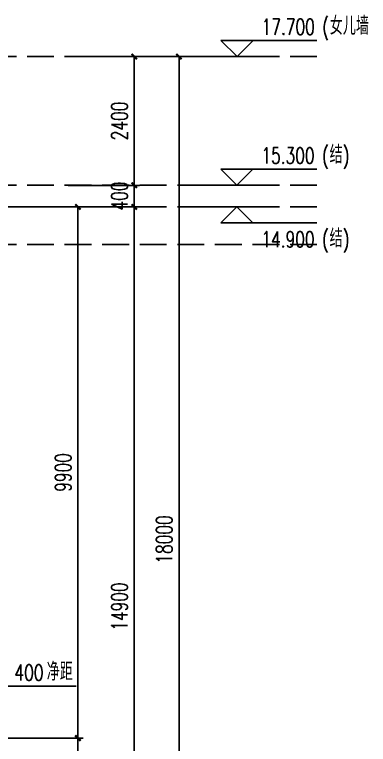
# Model space of a CAD drawing. Extents: x -1899985 to -450366, y 556196 to 2151267.
# Drawn here: x -1050458 to -1043866, y 573139 to 586739 of the extents above; entities that cross this region are included whole.
import ezdxf

# ---------------------------------------------------------------- set-up
doc = ezdxf.new("R2010")
doc.units = 0
doc.header["$LTSCALE"] = 1000
doc.header["$MEASUREMENT"] = 0
doc.linetypes.add('__DASH', pattern=[0.35, 0.25, -0.1])
doc.linetypes.add('DOTE', pattern=[2.42, 2, -0.2, 0.02, -0.2])
doc.layers.get('Defpoints').update_dxf_attribs({"color": 210})
for name, color, linetype in [('A-AXIS-D', 1, 'Continuous'), ('A-AXIS-DOTE', 14, 'DOTE'), ('A-AXIS-DP', 126, 'Continuous'), ('A-AXIS-SYMB', 3, 'Continuous'), ('DIM_ELEV', 3, 'Continuous'), ('PUB_TEXT', 7, 'Continuous')]:
    doc.layers.add(name, color=color, linetype=linetype)
doc.styles.add('_TCH_DIM', font='SIMPLEX', dxfattribs={"bigfont": 'GBCBIG'})
doc.styles.add('_TCH_DIM_T3', font='SIMPLEX', dxfattribs={"width": 0.705882, "bigfont": 'GBCBIG'})
doc.dimstyles.new('_TCH_ARCH&&100', dxfattribs={"dimtxt": 297.5, "dimasz": 100, "dimexe": 100, "dimexo": 100, "dimgap": 126.25, "dimtad": 1, "dimdec": 0, "dimzin": 0, "dimdsep": 46, "dimtxsty": '_TCH_DIM_T3', "dimblk": 'ARCHTICK', "dimcen": 0.09, "dimclrt": 7, "dimazin": 2, "dimtfac": 1, "dimtdec": 0, "dimtix": 1, "dimtmove": 2, "dimatfit": 3, "dimfxl": 0, "dimtolj": 1, "dimtzin": 0, "dimarcsym": 0})

# ---------------------------------------------------------------- blocks, each defined once
blk = doc.blocks.new('_ArchTick')
at = {"color": 0, "linetype": 'ByBlock', "const_width": 0.4}
blk.add_lwpolyline([(-0.5, -0.5), (0.5, 0.5)], dxfattribs=at)
blk = doc.blocks.new('*D435')
at = {"layer": 'A-AXIS-DP', "color": 0, "lineweight": -2}
for p, q in [((-1051315, 573257), (-1049178, 573257)), ((-1049278, 568257), (-1049278, 573257)), ((-1051315, 568257), (-1049178, 568257))]:
    blk.add_line(p, q, dxfattribs=at)
at = {"layer": 'Defpoints', "color": 0}
for p in [(-1051415, 573257), (-1049278, 573257), (-1051415, 568257)]:
    blk.add_point(p, dxfattribs=at)
at = {"layer": 'A-AXIS-DP', "color": 0, "lineweight": -2, "xscale": 100, "yscale": 100, "zscale": 100}
for p, rotation in [((-1049278, 573257), 90), ((-1049278, 568257), 270)]:
    blk.add_blockref('_ArchTick', p, dxfattribs=dict(at, rotation=rotation))
at = {"layer": 'A-AXIS-DP', "color": 7, "insert": (-1049553, 570757), "char_height": 297.5, "attachment_point": 5, "rotation": 90, "style": '_TCH_DIM_T3'}
blk.add_mtext('\\A1;5000', dxfattribs=at)
blk = doc.blocks.new('*D436')
at = {"layer": 'A-AXIS-DP', "color": 0, "lineweight": -2}
for p, q in [((-1051315, 583157), (-1049178, 583157)), ((-1049278, 573257), (-1049278, 583157)), ((-1051315, 573257), (-1049178, 573257))]:
    blk.add_line(p, q, dxfattribs=at)
at = {"layer": 'Defpoints', "color": 0}
for p in [(-1051415, 583157), (-1049278, 583157), (-1051415, 573257)]:
    blk.add_point(p, dxfattribs=at)
at = {"layer": 'A-AXIS-DP', "color": 0, "lineweight": -2, "xscale": 100, "yscale": 100, "zscale": 100}
for p, rotation in [((-1049278, 583157), 90), ((-1049278, 573257), 270)]:
    blk.add_blockref('_ArchTick', p, dxfattribs=dict(at, rotation=rotation))
at = {"layer": 'A-AXIS-DP', "color": 7, "insert": (-1049553, 578207), "char_height": 297.5, "attachment_point": 5, "rotation": 90, "style": '_TCH_DIM_T3'}
blk.add_mtext('\\A1;9900', dxfattribs=at)
blk = doc.blocks.new('*D472')
at = {"layer": 'A-AXIS-D', "color": 0, "lineweight": -2}
for p, q in [((-1048627, 585957), (-1047294, 585957)), ((-1047394, 567957), (-1047394, 585957)), ((-1048627, 567957), (-1047294, 567957))]:
    blk.add_line(p, q, dxfattribs=at)
at = {"layer": 'Defpoints', "color": 0}
for p in [(-1048727, 585957), (-1047394, 585957), (-1048727, 567957)]:
    blk.add_point(p, dxfattribs=at)
at = {"layer": 'A-AXIS-D', "color": 0, "lineweight": -2, "xscale": 100, "yscale": 100, "zscale": 100}
for p, rotation in [((-1047394, 585957), 90), ((-1047394, 567957), 270)]:
    blk.add_blockref('_ArchTick', p, dxfattribs=dict(at, rotation=rotation))
at = {"layer": 'A-AXIS-D', "color": 7, "insert": (-1047669, 576957), "char_height": 297.5, "attachment_point": 5, "rotation": 90, "style": '_TCH_DIM_T3'}
blk.add_mtext('\\A1;18000', dxfattribs=at)
blk = doc.blocks.new('*D474')
at = {"layer": 'A-AXIS-D', "color": 0, "lineweight": -2}
for p, q in [((-1049462, 583157), (-1048129, 583157)), ((-1048229, 568257), (-1048229, 583157)), ((-1049462, 568257), (-1048129, 568257))]:
    blk.add_line(p, q, dxfattribs=at)
at = {"layer": 'Defpoints', "color": 0}
for p in [(-1049562, 583157), (-1048229, 583157), (-1049562, 568257)]:
    blk.add_point(p, dxfattribs=at)
at = {"layer": 'A-AXIS-D', "color": 0, "lineweight": -2, "xscale": 100, "yscale": 100, "zscale": 100}
for p, rotation in [((-1048229, 583157), 90), ((-1048229, 568257), 270)]:
    blk.add_blockref('_ArchTick', p, dxfattribs=dict(at, rotation=rotation))
at = {"layer": 'A-AXIS-D', "color": 7, "insert": (-1048504, 575707), "char_height": 297.5, "attachment_point": 5, "rotation": 90, "style": '_TCH_DIM_T3'}
blk.add_mtext('\\A1;14900', dxfattribs=at)
blk = doc.blocks.new('*D475')
at = {"layer": 'A-AXIS-D', "color": 0, "lineweight": -2}
for p, q in [((-1048229, 583557), (-1048229, 583657)), ((-1049462, 583557), (-1048129, 583557)), ((-1048229, 583157), (-1048229, 583557)), ((-1049462, 583157), (-1048129, 583157)), ((-1048229, 583157), (-1048229, 583057))]:
    blk.add_line(p, q, dxfattribs=at)
at = {"layer": 'Defpoints', "color": 0}
for p in [(-1049562, 583557), (-1048229, 583557), (-1049562, 583157)]:
    blk.add_point(p, dxfattribs=at)
at = {"layer": 'A-AXIS-D', "color": 0, "lineweight": -2, "xscale": 100, "yscale": 100, "zscale": 100}
for p, rotation in [((-1048229, 583557), 270), ((-1048229, 583157), 90)]:
    blk.add_blockref('_ArchTick', p, dxfattribs=dict(at, rotation=rotation))
at = {"layer": 'A-AXIS-D', "color": 7, "insert": (-1048504, 583357), "char_height": 297.5, "attachment_point": 5, "rotation": 90, "style": '_TCH_DIM_T3'}
blk.add_mtext('\\A1;400', dxfattribs=at)
blk = doc.blocks.new('*D476')
at = {"layer": 'A-AXIS-D', "color": 0, "lineweight": -2}
for p, q in [((-1049462, 585957), (-1048129, 585957)), ((-1048229, 583557), (-1048229, 585957)), ((-1049462, 583557), (-1048129, 583557))]:
    blk.add_line(p, q, dxfattribs=at)
at = {"layer": 'Defpoints', "color": 0}
for p in [(-1049562, 585957), (-1048229, 585957), (-1049562, 583557)]:
    blk.add_point(p, dxfattribs=at)
at = {"layer": 'A-AXIS-D', "color": 0, "lineweight": -2, "xscale": 100, "yscale": 100, "zscale": 100}
for p, rotation in [((-1048229, 585957), 90), ((-1048229, 583557), 270)]:
    blk.add_blockref('_ArchTick', p, dxfattribs=dict(at, rotation=rotation))
at = {"layer": 'A-AXIS-D', "color": 7, "insert": (-1048504, 584757), "char_height": 297.5, "attachment_point": 5, "rotation": 90, "style": '_TCH_DIM_T3'}
blk.add_mtext('\\A1;2400', dxfattribs=at)

msp = doc.modelspace()

# ---------------------------------------------------------------- linework, layer by layer
at = {"layer": 'A-AXIS-DOTE', "linetype": '__DASH', "ltscale": 2}
for p, q in [((-1044824.9, 585957.5), (-1146664.3, 585957.5)), ((-1044824.9, 583557.5), (-1146664.3, 583557.5)), ((-1044824.9, 583157.5), (-1146664.3, 583157.5)), ((-1044824.9, 582457.5), (-1146664.3, 582457.5))]:
    msp.add_line(p, q, dxfattribs=at)
at = {"layer": 'A-AXIS-SYMB'}
msp.add_line((-1054411.9, 574222.5), (-1049307.9, 574222.5), dxfattribs=at)
at = {"layer": 'DIM_ELEV'}
for p, q in [((-1046312.9, 585957.5), (-1046612.9, 586257.5)), ((-1046612.9, 586257.5), (-1044824.9, 586257.5)), ((-1046312.9, 585957.5), (-1046012.9, 586257.5)), ((-1047012.9, 585957.5), (-1046012.9, 585957.5)), ((-1046317.1, 583557.5), (-1046617.1, 583857.5)), ((-1046617.1, 583857.5), (-1044829.1, 583857.5)), ((-1046317.1, 583557.5), (-1046017.1, 583857.5)), ((-1047017.1, 583557.5), (-1046017.1, 583557.5)), ((-1047017.1, 583157.5), (-1046017.1, 583157.5)), ((-1046317.1, 583157.5), (-1046617.1, 582857.5)), ((-1046317.1, 583157.5), (-1046017.1, 582857.5)), ((-1046617.1, 582857.5), (-1044829.1, 582857.5))]:
    msp.add_line(p, q, dxfattribs=at)

# ---------------------------------------------------------------- texts
at = {"layer": 'PUB_TEXT', "style": '_TCH_DIM', "width": 0.705882}
for s, p in [('(', (-1044724.9, 586362.5)), ('17.700', (-1045854.9, 586362.5)), ('(', (-1044729.1, 583962.5)), (')', (-1044343.4, 583962.5)), ('15.300', (-1045859.1, 583962.5)), ('14.900', (-1045859.1, 582402.5)), ('(', (-1044729.1, 582402.5)), (')', (-1044343.4, 582402.5)), ('400', (-1050459.7, 574327.5))]:
    msp.add_text(s, height=297.5, dxfattribs=at).set_placement(p)
at = {"layer": 'PUB_TEXT', "style": '_TCH_DIM'}
for s, height, p in [('女儿墙', 337.59, (-1044584.9, 586362.5)), ('结', 337.6, (-1044589.1, 583962.5)), ('结', 337.6, (-1044589.1, 582402.5)), ('净距', 337.59, (-1049859.7, 574327.5))]:
    msp.add_text(s, height=height, dxfattribs=at).set_placement(p)

# ---------------------------------------------------------------- dimensions: what is measured, and where the dimension line sits
at = {"layer": 'A-AXIS-D'}
for p1, p2, picture, middle in [((-1049562.1, 583557.5), (-1049562.1, 585957.5), '*D476', (-1048503.8, 584757.5)), ((-1048727.1, 567957.5), (-1048727.1, 585957.5), '*D472', (-1047668.8, 576957.5)), ((-1049562.1, 583157.5), (-1049562.1, 583557.5), '*D475', (-1048503.8, 583357.5)), ((-1049562.1, 568257.5), (-1049562.1, 583157.5), '*D474', (-1048503.8, 575707.5))]:
    dim = msp.add_aligned_dim(p1=p1, p2=p2, distance=-1333.3, dimstyle='_TCH_ARCH&&100', dxfattribs=at)
    dim.commit()
    dim.dimension.update_dxf_attribs({"geometry": picture, "text_midpoint": middle})
at = {"layer": 'A-AXIS-DP'}
for p1, p2, picture, middle in [((-1051414.6, 573257.5), (-1051414.6, 583157.5), '*D436', (-1049553.4, 578207.5)), ((-1051414.6, 568257.5), (-1051414.6, 573257.5), '*D435', (-1049553.4, 570757.5))]:
    dim = msp.add_aligned_dim(p1=p1, p2=p2, distance=-2136.2, dimstyle='_TCH_ARCH&&100', dxfattribs=at)
    dim.commit()
    dim.dimension.update_dxf_attribs({"geometry": picture, "text_midpoint": middle})

doc.saveas('drawing.dxf')
